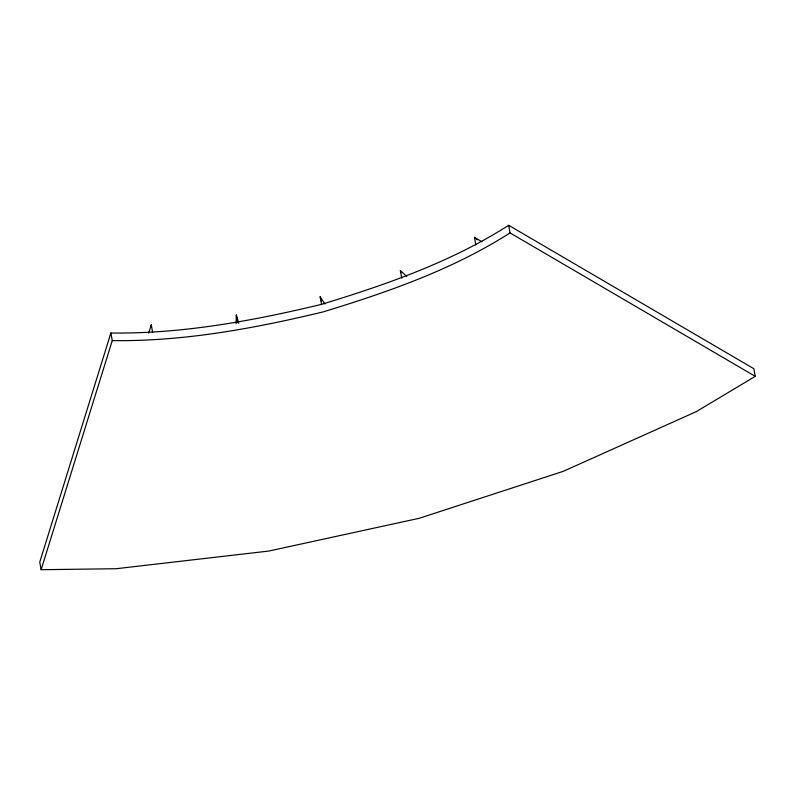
<?xml version="1.0" encoding="UTF-8"?>
<svg xmlns="http://www.w3.org/2000/svg" width="795" height="795" viewBox="0 0 795 795"><rect width="100%" height="100%" fill="white"/><g stroke="black" fill="none" stroke-linecap="round" stroke-linejoin="round"><path stroke-width="1.19" d="M151.229 327.331L151.279 324.847L148.715 333.095M236.135 323.694L236.294 315.019L238.719 323.257M110.883 333.006L39.75 562.095L41.131 569.707L116.14 568.723L268.75 551.064L419.333 518.26L563.297 471.316L696.271 411.631L755.25 376.343L753.869 368.731L508.661 225.293C451.262 261.982 386.35 284.57 321.548 304.356C252.562 320.912 182.085 333.96 110.883 333.006L112.264 340.608L41.131 569.707M755.25 376.343L510.042 232.905C452.643 269.594 387.731 292.172 322.929 311.958C253.943 328.514 183.466 341.572 112.264 340.608M475.817 244.959L474.426 237.347L481.919 241.73M474.426 237.347L477.179 239.852M401.743 278.2L400.362 270.588L406.782 276.431M400.362 270.588L401.714 272.665M321.548 304.356L320.166 296.744L324.907 303.988M320.166 296.744L321.558 301.454M508.661 225.293L510.042 232.905M236.294 315.019L237.675 322.621M151.279 324.847L152.66 332.459"/></g></svg>
